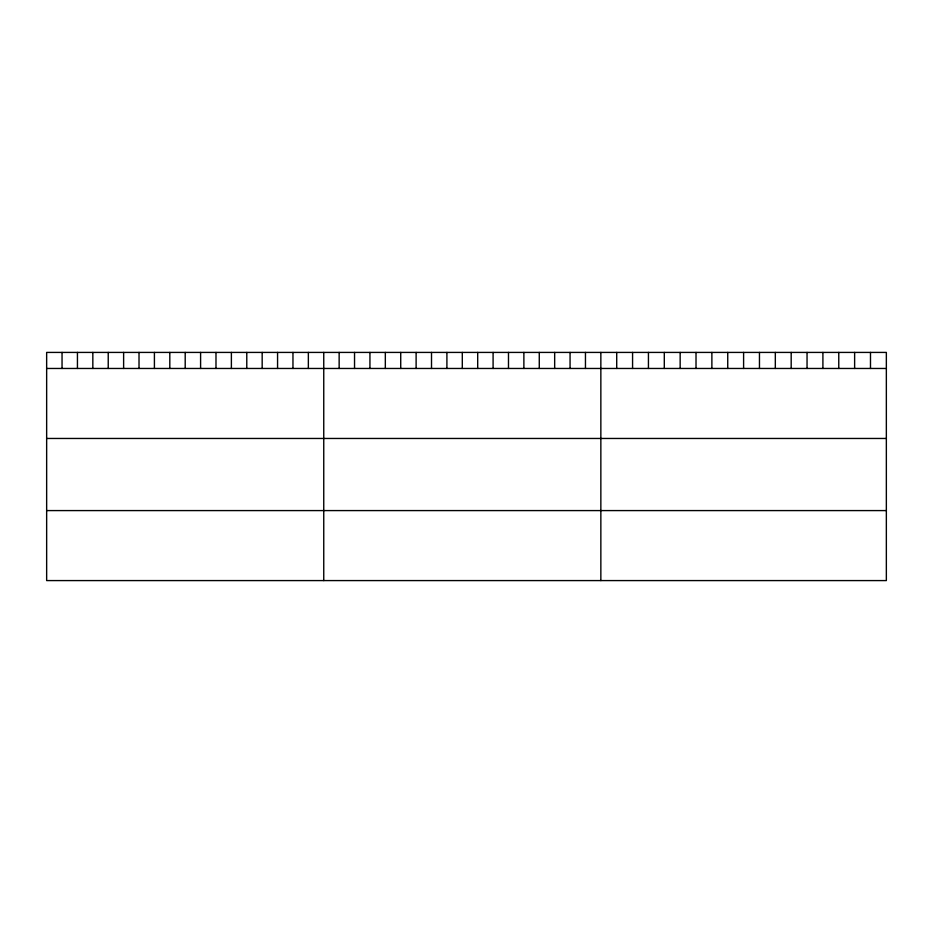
<?xml version="1.0" encoding="UTF-8"?>
<svg xmlns="http://www.w3.org/2000/svg" width="933" height="933" viewBox="0 0 933 933"><rect width="100%" height="100%" fill="white"/><g stroke="black" fill="none" stroke-linecap="round" stroke-linejoin="round"><path stroke-width="1.4" d="M886.35 368.465L886.35 580.583L46.65 580.583L46.65 352.417L886.35 352.417L886.35 368.465L46.65 368.465M46.65 438.463L886.35 438.463M46.65 510.584L886.35 510.584M870.489 352.417L870.489 368.465M854.628 352.417L854.628 368.465M838.767 352.417L838.767 368.465M822.906 352.417L822.906 368.465M807.045 352.417L807.045 368.465M791.184 352.417L791.184 368.465M775.323 352.417L775.323 368.465M759.462 352.417L759.462 368.465M743.601 352.417L743.601 368.465M727.74 352.417L727.74 368.465M711.879 352.417L711.879 368.465M696.018 352.417L696.018 368.465M680.157 352.417L680.157 368.465M664.296 352.417L664.296 368.465M648.435 352.417L648.435 368.465M632.574 352.417L632.574 368.465M616.713 352.417L616.713 368.465M600.852 352.417L600.852 580.583M585.457 352.417L585.457 368.465M570.063 352.417L570.063 368.465M554.668 352.417L554.668 368.465M539.274 352.417L539.274 368.465M523.88 352.417L523.88 368.465M508.485 352.417L508.485 368.465M493.091 352.417L493.091 368.465M477.696 352.417L477.696 368.465M462.301 352.417L462.301 368.465M446.907 352.417L446.907 368.465M431.512 352.417L431.512 368.465M416.118 352.417L416.118 368.465M400.724 352.417L400.724 368.465M385.329 352.417L385.329 368.465M369.935 352.417L369.935 368.465M354.54 352.417L354.54 368.465M339.146 352.417L339.146 368.465M323.751 352.417L323.751 580.583M308.356 352.417L308.356 368.465M292.962 352.417L292.962 368.465M277.567 352.417L277.567 368.465M262.173 352.417L262.173 368.465M246.779 352.417L246.779 368.465M231.384 352.417L231.384 368.465M215.989 352.417L215.989 368.465M200.595 352.417L200.595 368.465M185.201 352.417L185.201 368.465M169.806 352.417L169.806 368.465M154.412 352.417L154.412 368.465M139.017 352.417L139.017 368.465M123.623 352.417L123.623 368.465M108.228 352.417L108.228 368.465M92.834 352.417L92.834 368.465M77.439 352.417L77.439 368.465M62.045 352.417L62.045 368.465"/></g></svg>
